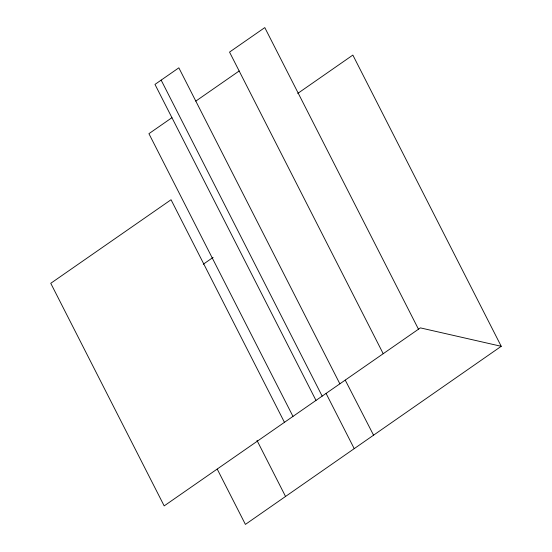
<?xml version="1.0" encoding="UTF-8"?>
<svg xmlns="http://www.w3.org/2000/svg" width="552" height="552" viewBox="0 0 552 552"><rect width="100%" height="100%" fill="white"/><g stroke="black" fill="none" stroke-linecap="round" stroke-linejoin="round"><path stroke-width="0.83" d="M297.742 93.426L352.852 55.083L501.237 346.304L245.405 524.4L217.246 469.138M203.288 264.222L213.1 257.384M284.452 422.328L171.044 199.748L50.763 283.307L164.179 505.894L420.382 327.881L501.237 346.304M171.934 117.693L148.923 133.681L292.974 416.401M195.808 101.113L239.161 70.987M373.649 435.356L345.255 380.142M418.478 329.206L264.794 27.6L229.535 52.095L383.212 353.708M339.859 383.826L178.848 67.827L154.981 84.408L315.992 400.414M326.115 393.479L354.212 448.617M161.149 80.123L322.161 396.122M256.984 440.413L285.536 496.448"/></g></svg>
